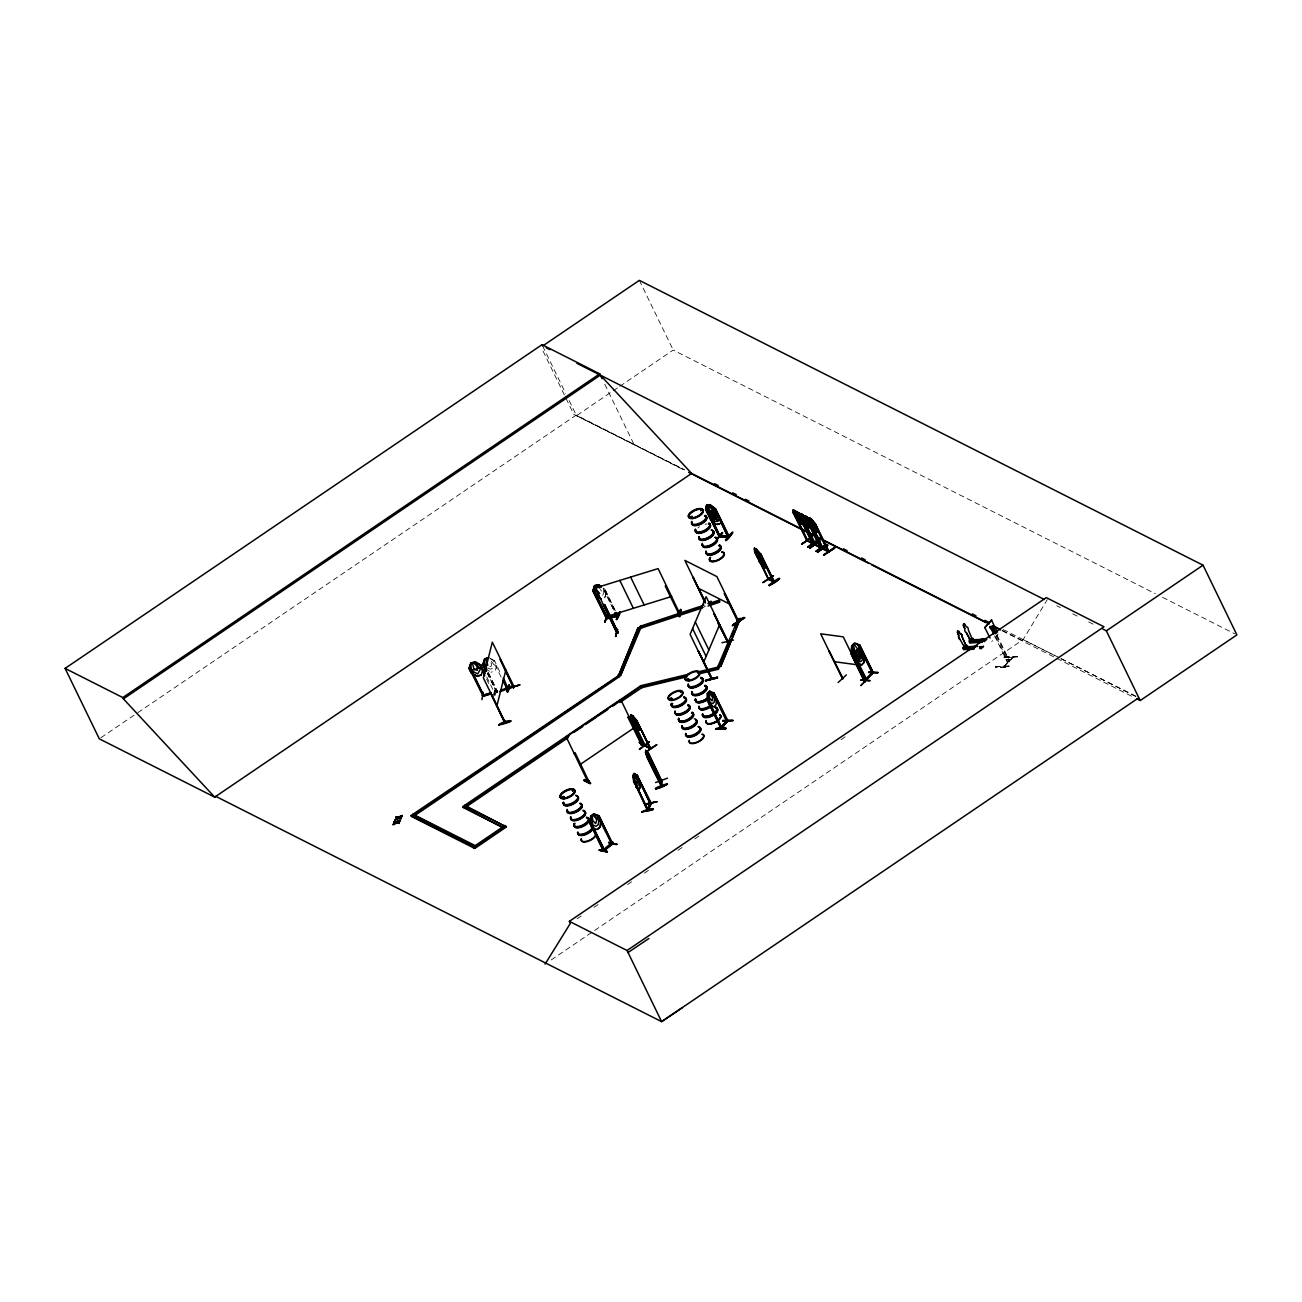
<?xml version="1.0" encoding="UTF-8"?>
<svg xmlns="http://www.w3.org/2000/svg" width="1302" height="1302" viewBox="0 0 1302 1302"><rect width="100%" height="100%" fill="white"/><g stroke="black" fill="none" stroke-linecap="round" stroke-linejoin="round"><path stroke-width="0.75" stroke-dasharray="5 3.75" d="M501.075 676.991L493.214 661.009L494.581 660.765L501.303 674.924M981.448 649.193L979.527 648.542L981.724 646.004L983.547 645.955L983.189 647.159L979.218 647.289M493.409 695.48L495.069 688.791L494.288 692.159M494.076 694.226L495.281 689.376M494.321 695.87L495.834 689.116M484.979 668.903L491.049 672.011M494.532 661.058L488.592 657.673L494.581 660.765M496.794 665.403L495.004 671.002L491.033 672.206M495.281 695.122L497.104 688.888M497.608 692.029L496.42 692.387M496.176 691.329L497.169 690.776M604.681 597.927L606.341 592.703M606.52 592.638L604.714 597.846M602.745 595.323L603.933 592.117L602.338 588.797M981.952 648.38L979.657 648.787L981.724 646.004M983.515 646.834L979.267 646.817M604.226 588.358L603.314 588.276M551.251 959.916L1023.128 639.607L1047.28 599.652M981.35 648.477L983.547 645.955M981.464 648.721L983.97 646.264L979.739 646.476M1004.168 666.168C1030.126 642.504 993.231 671.978 1009.001 666.006C1006.039 669.358 983.384 666.315 1004.168 666.168L1012.484 657.477M1003.858 657.168L1017.692 656.892L1004.135 657.738M995.721 667.438C1007.146 663.711 1019.515 668.024 995.444 666.852M1006.267 660.179L1008.969 659.382L1009.815 661.123L1007.113 661.921L1006.267 660.179L1008.969 659.382M495.997 691.134L497.055 690.776M496.599 692.127L487.306 672.955M701.273 608.799L706.221 605.576M100.97 737.681L136.205 713.773M137.882 712.633L576.216 415.11L684.413 469.778L573.791 414.345L541.99 348.871M569.153 400.56L576.493 415.696L611.517 391.918M613.177 390.795L618.173 387.394M619.85 386.271L673.199 350.059L1155.33 593.679M577.079 918.805L583.801 914.248M593.891 907.396L600.613 902.823M627.515 884.579L634.237 880.006M644.327 873.154L651.049 868.597M677.951 850.336L684.673 845.763M694.763 838.927L701.485 834.354M841.043 739.634L847.765 735.077M497.152 691.053L497.478 692.143L488.299 672.857M489.861 666.673L491.147 666.282L491.619 664.166L490.675 662.213M998.162 633.976L991.782 641.56M979.69 646.313L983.661 646.183M979.299 646.98L983.498 646.834M1004.216 656.81L1017.415 656.322M1004.46 657.315L1017.041 656.729M1007.113 661.921L1009.18 661.855L995.607 633.928M487.778 667.91L490.366 669.13L492.937 668.365L494.207 664.964L488.559 657.884M1023.128 639.607L1059.323 657.754M1061.13 658.666L1137.118 696.749M1162.588 597.341L1235.093 633.976M1056.768 605.788L1060.316 607.578M1072.718 613.844L1079.797 617.408M1088.651 621.884L1095.731 625.465M1003.158 629.517L1059.193 657.835M1061 658.747L1138.534 697.937M1002.035 630.282L1022.005 640.372M576.493 415.696L683.159 469.583M1002.361 630.884L1054.962 657.461M1056.768 658.373L1134.758 697.791M997.006 635.034L1009.701 661.172L1007.781 661.237L995.932 636.841M994.533 635.734L1007.227 661.872M639.347 280.353L673.199 350.059M604.763 384.236L634.204 444.845M542.657 345.99L565.621 393.285M615.341 610.687L604.34 588.032L615.228 610.931M604.161 590.018L614.316 610.931M603.2 588.52L614.202 611.175M600.466 589.236L601.41 591.173M488.364 672.629L497.738 691.997M487.241 673.183L496.648 692.387M486.769 676.959L493.523 690.906M486.541 679.026L489.08 684.25M697.921 527.961A8.04 3.515 -25.9 0 1 699.451 526.773M705.049 524.267A8.04 3.515 -25.9 0 1 706.84 523.974"/><path stroke-width="1.5" d="M504.802 721.064L504.151 721.943L504.867 721.08M513.427 687.749L514.176 686.935L513.46 687.782L500.131 659.235L513.525 687.716M727.379 721.08L713.968 692.973L709.606 691.085L707.36 693.657L707.295 700.606L720.982 728.502L727.606 720.917M709.606 704.919L713.919 706.921L716.165 704.349L716.035 697.449M794.318 513.688L793.309 509.766L793.341 513.2L793.227 509.635L795.278 510.775L798.256 515.69L799.851 520.979L795.929 517.008M805.173 517.382L801.072 513.59L803.79 522.965L799.867 519.01M807.712 522.948L807.696 524.918L803.79 520.946M594.038 590.555L592.947 590.994L594.005 590.734M470.282 667.975L483.937 696.082L470.315 668.186L469.257 668.512L470.038 667.926M484.035 663.971L483.009 664.476L486.395 671.441M970.381 639.184L973.066 638.55L973.652 639.754L971.455 642.293L970.869 641.072M859.678 644.913L858.376 645.483L859.678 644.913L873.333 672.743M859.287 644.881L861.501 649.226L861.127 656.127L858.653 658.698L853.884 656.794L851.736 652.367L852.11 645.434L854.682 642.862L859.45 644.75L873.235 672.825L865.732 680.295L852.273 652.335C848.139 645.255 857.758 638.745 859.662 649.421L859.271 653.734L857.611 655.378L854.698 654.385L852.208 645.499M861.598 664.85L856.944 663.109L854.698 658.682L855.17 651.732L853.331 645.239L854.161 644.409L862.721 655.736L862.331 660.033L860.671 661.693L857.758 660.7L855.268 651.814L857.758 649.324L862.347 651.179L864.463 655.524L863.991 662.36L861.517 664.996L857.009 662.995M861.403 649.226L861.224 656.127M705.603 680.165C741.88 670.79 681.288 687.57 717.125 677.333M970.511 639.347L970.234 639.249M710.99 678.277L711.738 677.577M712.178 678.619L698.214 650.772L711.738 678.651M727.704 642.049L713.935 613.73L727.916 641.56L727.183 642.309L727.151 641.17M963.626 649.731L963.187 647.891L965.482 648.803M965.4 647.419L975.328 647.11L965.661 647.338L965.221 645.564M971.504 641.853L969.225 640.942L969.599 642.814L981.578 642.391M641.805 812.188C650.902 806.036 662.409 809.584 641.919 811.764M590.701 822.392L604.584 850.499L591.059 822.522L589.969 823.124L590.831 816.37L593.81 813.962L598.936 820.39L598.22 824.638L596.218 826.249L592.98 825.208L590.636 816.289L589.822 823.173L591.889 827.584L597.162 829.569L600.238 827.063L601.133 820.195M593.728 813.945L598.904 815.882L597.748 816.452L612.038 844.461L612.298 842.785L612.786 843.81L598.904 815.752L593.728 813.783L590.636 816.289M597.146 829.407L600.059 826.982L600.938 820.211M701.811 607.058L637.996 627.955L618.417 675.933L620.647 675.396L640.438 626.164L703.943 605.17M640.438 626.164L640.649 628.296L620.647 675.396M647.029 809.502L650.186 803.497M650.479 804.197L637.248 775.504M650.544 804.083L636.808 776.269M650.447 803.122C653.132 800.73 647.875 810.674 648.07 810.332L634.676 781.9L633.797 782.714L632.918 775.878L634.074 773.453L637.378 775.471L633.96 773.486L632.984 775.959L634.416 781.493L647.778 809.893M708.011 606.032L719.55 602.208L719.339 600.076L709.704 603.249M719.55 602.208L719.339 600.076M963.48 624.586L963.48 625.676M963.561 646.28L964.408 648.168M728.225 535.968L727.541 535.985M618.206 632.674L617.018 633.049L603.526 604.942L604.584 604.6L618.206 632.674L617.734 631.405L616.448 631.828M618.076 632.707L604.584 604.6M617.653 629.647L615.537 636.499L617.49 629.582M617.36 629.061L616.025 636.222M666.298 585.77L665.241 586.095L678.895 614.007L679.823 613.714L658.128 568.6L595.307 587.999L616.92 633.114M678.7 613.795C682.329 613.144 676.698 611.094 678.651 614.023M678.293 612.705L678.781 613.974L679.774 613.421M679.058 616.22C683.664 601.052 677.17 615.553 679.921 616.611L681.369 609.938L680.441 609.596M679.27 616.806L680.848 610.052M561.943 797.247L562.903 797.784M562.545 797.866L562.366 796.873M562.838 797.703L564.01 797.133L562.92 797.345M572.359 790.786L573.629 790.216M691.753 516.52L690.841 517.268M691.704 517.301L692.192 516.487M700.769 510.514L701.55 510.303M671.702 699.141L670.074 699.76L670.367 698.507M671.865 698.669L670.563 699.548M680.425 692.387L681.125 691.557M687.602 679.546L686.659 680.1L688.286 679.481M687.472 680.197L688.774 679.009L687.407 678.895M698.051 672.922L697.612 672.45M698.393 672.402L697.465 672.467M722.089 727.737L721.389 728.469L707.865 700.541L708.451 699.858L721.487 727.834M726.728 720.738L727.492 719.925L727.297 721.731L713.415 693.803M721.568 726.646L720.527 727.33L721.324 728.502L727.997 720.934L713.919 693.103M661.4 779.833L661.839 780.988L648.217 752.54C637.541 743.312 662.23 785.822 661.432 786.62L661.416 785.936M647.891 758.675L648.298 757.959L661.839 786.457L645.89 752.279M469.045 668.561L471.178 673.069L477.248 676.275L481.235 675.038L482.879 669.407M472.48 663.288L473.765 662.881L476.906 666.25L477.378 670.318L473.993 669.391L472.496 663.206M471.308 672.906L477.264 676.194L481.252 674.973M484.8 675.771C479.787 665.517 481.805 665.159 474.823 661.709L470.803 663.011L469.029 668.642C473.326 655.72 468.964 668.072 472.707 671.36L477.736 673.931L480.422 668.984L474.823 661.709L480.877 664.98M479.771 665.11L480.845 664.769L485.011 673.704M469.306 668.284L482.993 696.049M483.156 692.469L481.903 699.662M490.952 693.071L482.196 695.447M504.72 722.887L491.326 694.405L505.274 722.659M498.926 725.068C503.89 719.16 523.388 719.306 498.926 725.035M514.127 687.049L513.525 686.496M713.203 517.919L707.735 513.623L705.586 509.212L706.693 504.737L710.062 504.72L715.465 508.984M728.42 536.57L729.234 536.603L715.579 508.757L714.163 508.74L715.351 509.033L728.99 536.912L719.355 537.042L705.668 509.115L706.774 504.655L708.923 512.532L712.34 515.136L714.472 515.104L715.303 512.451L710.062 504.606M709.753 511.051L713.057 511.116L716.751 515.446L718.362 518.766L717.532 521.418L715.4 521.451L711.982 518.847L708.125 505.404L709.199 505.404C709.541 508.984 728.257 523.567 713.057 511.002L709.753 511.051L708.793 515.559M719.306 524.234C711.185 524.104 723.814 526.122 720.478 519.758L718.281 515.511M484.588 658.942L488.592 657.673L484.588 658.942L482.814 664.557L486.46 671.214M485.093 668.821L482.83 664.476M487.55 658.763L486.248 659.235L487.778 665.322M496.908 705.814L505.86 670.042M503.044 678.179C504.346 678.423 509.814 693.608 506.494 687.928C512.191 687.196 500.603 691.964 499.561 691.443M506.527 688.498L519.758 685.031M506.983 688.953L502.832 680.246M501.042 690.158L507.634 687.619M507.096 691.492C508.105 681.548 511.442 683.745 508.024 691.867C504.639 693.494 513.053 675.592 507.373 692.078M758.464 551.804L757.894 553.871L754.379 549.802M650.87 802.439L649.975 803.171L650.43 802.406M651.358 803.464L637.231 775.618M587.397 780.777C588.927 779.686 589.464 781.281 587.837 781.802L566.175 736.899L620.842 699.792L642.553 744.728M642.521 744.711L641.951 743.426L641.512 745.037M642.195 743.588L640.877 744.207L641.365 745.216L641.837 743.507M642.602 744.646L641.642 745.314L627.938 717.256L629.061 716.735L627.938 717.256M592.98 590.913L594.64 585.688L598.35 584.891L601.003 587.495M482.961 664.557C486.915 651.749 482.814 664.036 486.492 667.291M981.415 640.568L980.455 641.04L980.634 640.047M980.243 640.796L981.61 639.933M661.351 786.082L647.566 757.764C648.184 760.189 645.499 751.4 645.564 752.312C667.828 737.892 651.537 747.136 645.548 752.393M661.904 786.31L661.888 780.435M957.572 631.21L958.646 635.474A2.864 1.839 88.1 0 0 960.127 639.477L964.912 648.087L963.024 648.087M970.234 639.347L969.29 639.201L970.283 641.235M715.856 729.071C724.254 724.449 733.531 730.78 716.116 728.55M725.702 728.762L715.856 728.957M725.963 728.404L716.1 728.681M866.074 678.521L864.919 679.27L865.96 678.602M872.128 672.467L872.828 671.718L871.966 672.548M963.903 649.438L971.569 649.47M969.681 642.504L981.854 642.032M727.509 641.528L718.02 623.316M733.465 640.079L721.926 642.732M392.895 824.329C393.09 824.41 397.582 821.269 399.486 822.913M396.231 822.848C392.911 823.076 393.79 820.276 396.687 821.839C400.219 818.812 402.155 820.976 397.484 822.587M394.848 819.755C395.043 819.837 399.535 816.696 401.423 818.323M398.184 818.258C394.864 818.486 395.743 815.687 398.624 817.265C402.172 814.222 404.092 816.387 399.421 817.998M394.197 822.506L394.148 821.399M396.15 817.933L396.101 816.81M399.258 823.45L399.193 822.327M397.191 822.001L400.202 819.967M401.195 818.86L401.146 817.737M399.144 817.412L402.155 815.377M612.9 706.107L641.87 685.47L689.035 674.094M619.996 702.445L641.707 687.716L641.87 685.47M703.65 662.246L719.648 624.569M700.655 673.492L718.346 669.228L718.086 666.103L738.088 619.003L740.317 618.466L720.738 666.445L698.848 671.718M718.346 669.228L730.048 639.803M731.578 636.173L733.889 630.738M735.435 627.125L737.729 621.689M720.738 666.445L740.317 618.466M599.717 593.484L596.723 590.115L596.153 585.965M596.104 586.046L597.406 585.672M598.35 584.891L601.378 586.453M600.954 598.855L594.998 595.323L600.971 598.725M607.22 617.49L605.951 617.799L607.106 617.262M604.763 622.177L607.871 615.097M604.909 622.242L607.79 614.56L604.584 621.721M607.464 617.539L617.392 615.114M616.269 615.407L617.132 615.244M615.162 612.672L616.822 616.448L615.049 612.917M617.002 619.41C625.009 605.544 615 614.511 616.92 619.361M869.703 680.913C858.343 679.904 856.635 679.725 870.029 680.49M633.895 774.967L637.036 779.931L637.134 783.186L634.969 780.337L634.025 774.95M634.286 781.981L647.485 810.593L650.919 803.415M637.345 775.618L637.736 775.536M635.962 787.026L639.363 789.142L640.519 786.717L639.526 779.898L640.324 786.668L639.233 789.175L636.076 786.994M645.564 804.197L656.989 801.739L645.629 804.229M650.577 803.399L647.517 809.063M639.38 742.417L650.479 749.024L636.678 720.592L650.365 749.008M649.779 748.78L649.893 747.413L650.87 748.731L636.678 720.592M738.169 620.403L716.897 576.591L684.868 560.397L705.456 602.924M768.229 578.641L768.603 578.365M768.424 578.967L774.576 582.059L760.938 554.196L756.364 549.102L761.1 557.354L761.068 559.323C758.252 559.128 751.124 545.75 756.511 549.118M514.192 687.017L492.319 642.163L483.368 677.935L505.209 722.675M806.524 540.053L807.972 541.079L806.98 539.744M801.886 521.337L812.953 544.008L807.305 540.737M812.464 542.999L812.285 543.683M814.971 544.236L814.661 543.666M811.781 528.514L821.188 547.67L815.215 544.708M822.864 548.191L823.255 547.914M823.157 547.914L823.271 548.63M823.124 549.216L814.336 529.768M827.6 550.648L828.593 550.6L827.535 550.551M858.409 645.255L872.617 673.492L872.177 672.385M599.408 849.718C623.804 854.844 582.336 847.407 607.074 851.443M842.361 677.675L842.931 678.651L828.935 650.756L842.866 678.651M864.186 680.93L865.098 681.613L843.257 636.841L820.699 633.814L842.557 678.944M701.452 509.668L700.769 510.661M562.545 797.231L563.343 796.645L563.05 797.605M572.375 790.558L572.766 790.656M686.903 679.237L686.951 680.083M687.456 679.058L688.123 679.709M688.644 679.335L688.074 679.986M720.576 727.33L726.532 721.048M727.899 721.015L726.972 721.617M963.464 624.26L964.538 623.853M590.424 782.714C576.037 776.61 591.417 780.826 590.197 783.625L584.126 780.533L590.766 783.234M590.18 783.609L584.11 780.614L584.403 779.67M872.486 671.686L872.845 672.808L865.521 680.116M866.465 679.611L852.322 651.277L866.497 679.611L866.221 678.733M871.656 672.532L872.812 671.702M651.016 804.034L637.427 776.171M648.005 810.349L634.367 782.551M863.763 680.881L864.772 681.923L851.085 653.734L864.674 681.939M773.583 582.108L767.578 578.381L768.587 579.13M644.409 746.03L630.852 718.102C631.926 723.863 648.494 739.65 633 722.529M645.466 746.079L632.674 719.957M815.849 544.968L806.443 525.813M820.146 547.751L808.347 523.258M588.65 780.988C587.528 782.941 586.291 779.849 588.26 779.898M964.261 648.184L963.936 645.369M969.225 640.942L970.95 641.137L966.296 632.528A2.864 1.839 88.1 0 1 964.815 628.524L963.334 625.692L963.968 623.821M964.782 648.087L966.377 646.41L962.324 637.085A2.864 1.839 88.1 0 0 960.258 633.781L959.037 631.275L957.605 630.965M964.831 648.038L965.417 649.242L967.614 646.72L967.028 645.499L967.337 646.671M970.381 641.935L969.648 642.342L972.415 639.445L968.362 630.135A2.864 1.839 88.1 0 0 966.279 626.832L964.928 624.325M984.817 627.629L991.603 620.029L984.817 627.629L990.09 638.078M989.846 627.271C992.401 627.336 987.811 626.734 991.034 628.817L993.735 628.003L992.856 626.197L990.155 626.994L992.856 626.197M981.317 639.266C977.037 645.58 980.731 637.736 983.238 639.445M983.124 639.201L980.927 641.74M982.538 641.691L984.735 639.152L986.542 639.103L984.361 641.626M709.199 692.631L709.557 698.084L712.08 700.899L712.682 697.547L709.313 692.631M713.203 693.331L726.874 721.764M707.523 700.557L708.451 699.858M713.187 693.738L714.001 693.12M722.919 720.885L733.091 720.364L722.626 720.445M726.874 721.031L720.982 726.809L721.715 727.672M705.586 509.212L719.599 536.782L729.12 536.619M709.997 504.802L715.579 508.757M718.997 535.757L720.348 537.026L706.937 508.887M707.735 513.623L713.203 517.805L716.393 517.757L717.483 513.379L716.425 517.952L713.203 517.805M709.785 511.247L711.738 512.842L712.796 512.825L712.991 511.198M711.12 511.8L712.259 511.702L715.172 515.462L715.872 519.14L712.926 517.447L711.185 511.719M708.581 515.608L710.827 519.986L716.198 524.315M716.784 538.914L722.512 532.534L717.109 539.435M716.572 539.451L722.236 533.104M716.93 539.37L722.659 533.023M720.234 537.026L712.015 519.335M727.785 535.936L719.99 536.294M714.7 508.773L728.046 536.994L714.375 508.773M725.409 539.988C740.626 521.646 727.818 541.111 725.8 540.493M725.702 540.574L732.554 532.876M679.432 612.64L678.407 612.965M483.481 695.024L483.839 696.131M690.109 517.708L690.548 516.731M690.727 517.594L691.053 516.389M573.238 790.574L572.685 790.949M671.181 698.344L669.944 699.093L671.425 698.409M670.514 699.158L671.506 698.621L670.709 698.311M604.095 849.409C598.285 853.754 626.311 830.237 604.421 850.255M611.989 844.445L611.159 843.354M612.624 843.94L603.9 851.003M856.391 651.537L857.221 650.707L859.857 653.685L860.801 655.622L860.004 658.975L858.327 658.112L856.293 651.537M861.615 664.996L864.186 662.441L864.365 655.524M868.564 672.467L878.134 672.532L868.987 672.06M865.293 679.253L872.112 672.841M606.048 617.555L606.553 618.564M838.114 682.525L846.349 674.908M860.752 685.552L868.808 677.463L860.98 685.552M727.053 719.99L726.386 720.755M617.539 631.73L616.513 632.088M679.839 613.649L679.367 612.396M508.187 688.839L519.872 684.819L507.731 688.205M592.036 816.11L593.11 815.329L595.828 818.291L596.772 820.244L595.632 823.548L592.849 820.699L592.117 816.126M612.51 843.712L603.412 851.02L589.871 823.124L591.059 822.522M611.126 843.338L612.021 842.703M608.831 842.833L616.888 844.217M872.666 673.411L858.994 645.597M865.928 680.132L865.439 679.123M692.029 517.252L690.418 517.708M680.539 692.094L681.125 691.818M593.842 590.766L607.708 618.515L594.168 590.408M617.148 615.211L617.897 616.139L616.074 612.672M612.249 843.842L599.148 815.98L598.057 816.582M704.903 602.663L693.087 577.339L704.935 600.889M693.64 577.616L692.729 577.583M755.99 549.444L759.603 556.865L756.527 552.569L755.339 549.118L756.104 549.363M760.938 554.196C768.115 572.668 753.598 553.578 754.981 551.267L768.619 579.715M757.797 554.489L762.175 562.171M765.185 567.607L763.07 559.827L758.936 554.392M756.983 556.947L756.885 553.383L759.082 561.292L765.267 567.737L763.184 566.63M708.272 603.265L711.217 601.247L708.239 603.656M765.267 564.238L765.267 567.737M708.451 603.705L711.397 601.703M724.221 593.5L737.713 621.493C716.849 637.264 765.836 603.233 733.498 625.025M762.826 582.499L773.29 575.63M768.961 585.135C786.733 571.269 778.856 582.368 769.026 585.2M769.222 585.591L779.507 578.706M769.303 585.688L779.475 578.674M733.205 624.504L737.55 621.493M743.393 617.506L740.464 619.492C749.822 613.942 735.663 623.87 733.417 624.927M630.705 714.896L632.805 715.791L630.705 714.896L631.812 718.753M575.11 753.109L574.182 753.744L575.321 753.207L588.813 781.2M632.3 716.116L635.913 723.538L632.821 719.241L631.633 715.791L632.414 716.035M632.674 715.774L636.955 721.113L636.157 720.608M637.231 720.869L632.691 715.872L637.41 724.026L637.362 725.995L633.423 722.057M639.103 725.539L639.119 729.039L630.607 714.765L630.819 718.248L645.076 746.355L644.36 745.346M649.454 747.966L639.282 742.417L640.096 742.563M639.38 749.268L649.405 741.831L639.477 749.399M639.575 743.003L649.665 747.429M214.781 797.182L99.294 738.82L65.1 668.398L542.023 344.688L599.717 373.837L602.126 378.784M65.1 668.398L122.795 697.563L599.717 373.837M122.795 697.563L123.43 698.865L600.352 375.139L1044.334 599.506M123.43 698.865L214.7 797.133L691.622 473.423L989.341 623.87M798.224 517.138L798.386 518.505L794.236 510.677M798.272 515.69C794.562 503.174 800.225 523.778 794.79 511.084L794.122 510.742M797.963 512.809L798.728 513.069C803.725 519.319 804.929 529.751 800.958 513.655C806.573 515.641 806.15 524.413 811.699 526.952L810.072 521.581L807.012 516.829L804.848 515.787L807.191 523.599M802.195 517.675L799.086 512.744M795.555 517.464L801.707 523.925L799.526 522.883M799.412 516.097L795.148 510.742L797.329 513.379M805.45 525.878L802.081 514.615M801.072 513.59L801.218 516.992M804.848 515.787L804.994 519.189M796.938 511.784L803.236 518.163L805.189 522.59M805.857 516.813L809.128 521.174M801.479 520.458L801.593 524.006M801.446 520.605L798.061 512.744M806.996 516.731L804.929 515.918L806.166 519.677M815.28 530.777L817.444 531.834L815.296 530.874C813.262 529.849 804.701 515.706 811 518.57L815.443 523.762L829.081 551.625L822.994 548.484M809.063 517.675L810.072 521.581M807.256 520.051C811.471 528.596 804.034 528.677 809.437 527.945M813.213 526.513L813.327 530.077L810.641 518.896M811.683 524.901L815.589 528.872L813.994 523.583L811.032 518.668L808.851 517.61M810.983 522.248L806.882 516.813M815.443 523.762L814.515 523.746M810.918 518.733L815.15 523.99L814.222 523.404L828.105 551.674M811.374 528.872L807.142 523.616L813.441 529.995M817.33 531.9L817.217 528.352L817.249 531.769M817.298 528.417L815.003 524.088M815.296 530.874L813.343 528.026M801.902 544.22L812.139 537.254M811.927 542.95L807.614 540.346M686.903 676.812L641.707 687.716L640.112 686.252L462.763 806.622L463.187 807.5L465.188 806.15L464.765 805.271L506.397 826.965L474.774 848.448L411.432 816.435L411.009 815.573L620.224 674.534M807.728 546.791C828.267 531.834 813.343 545.652 808.054 547.345M411.432 816.435L413.418 815.085L412.994 814.222L475.165 845.633M619.166 675.657L414.166 814.808L414.589 815.67L619.589 676.535L617.994 675.071M808.005 547.377L818.584 540.558M819.821 540.737L809.844 548.272M809.73 548.158L820 541.193M821.123 547.654L819.658 546.742M815.833 551.185L826.119 544.285M816.126 551.397L826.396 544.464M817.412 552.064L827.877 545.115L817.396 551.999M828.137 550.86L823.352 548.24M823.499 554.717C843.045 543.862 836.323 544.513 824.02 555.352M823.727 555.14L834.338 548.484M569.479 735.581L465.921 805.857L466.344 806.735L568.225 737.583M573.743 732.456L582.84 726.516M585.428 724.53L596.186 717.451M597.113 716.588L607.888 709.509M579.715 764.779L634.383 727.672M411.009 815.573L474.351 847.569L505.973 826.103M569.365 921.344L1046.287 597.618L1103.982 626.783L627.059 950.493L569.365 921.344L570.357 923.378L545.099 964.098M1102.81 629.045L1106.358 630.835L1203.048 565.198L1236.9 634.904L1140.194 700.541L1136.581 698.702M1138.534 697.937L661.611 1021.647L215.823 796.385L214.7 797.133M628.052 952.527L648.884 938.498M682.443 1007.602L661.611 1021.647L627.059 950.493M721.65 727.753L708.109 699.858M727.655 535.643L728.876 536.961M588.471 781.037L588.618 780.289M588.113 781.688L587.121 780.679M690.63 516.845L692.322 516.568M484.018 664.183L486.606 669.374M395.124 820.325L398.705 818.421M393.188 824.915L396.752 822.994M402.432 815.963L398.624 817.265M400.479 820.553L396.687 821.839M719.697 536.033C717.565 535.187 721.959 536.717 719.762 536.701M728.502 535.887L720.218 536.033M603.249 850.108L603.835 851.085L590.229 823.189M562.513 796.743L563.701 796.678M563.196 797.866L562.09 797.963M617.197 632.707L618.092 632.463M981.203 640.682L980.373 640.844M812.139 542.413L812.871 543.422M645.727 750.326L646.02 752.231M646.02 751.563L649.503 759.701L648.673 758.675M652.107 763.444L649.942 756.983L651.96 765.413M661.27 779.393L661.351 781.184L647.794 752.556L661.351 781.119M667.503 778.173L655.573 782.535M661.481 785.057L661.009 780.451M667.291 783.706C644.018 790.9 660.781 789.842 667.308 783.788M655.687 789.11L667.535 784.292M617.62 616.269L606.537 618.841M868.597 672.304L877.711 672.939M640.861 627.027L681.272 613.665M696.668 608.587L702.429 606.667M712.064 603.493L717.825 601.589M709.509 604.519L719.127 601.345M702.234 607.936L640.649 628.296L640.226 627.418M603.477 605.17L604.535 604.828M671.067 698.621L670.367 699.141M563.18 796.726L562.383 797.508M608.831 615.879L671.669 596.479M470.103 670.856L481.952 667.194M606.813 618.434L617.994 615.895L616.188 612.428M482.489 695.073L483.416 694.829M483.677 695.073L491 692.843M482.847 696.163L491.359 693.559M491.31 693.803L482.912 696.391M498.959 724.661L510.709 720.999M644.767 745.786L648.591 747.673M823.238 549.249L813.799 529.491M828.088 550.925L828.69 551.902L814.906 523.485M981.09 639.835L981.903 639.998M608.864 842.671L616.464 844.656M718.086 666.103L720.315 665.566M644.262 685.861L652.123 683.957M656.045 683.013L679.628 677.333M699.272 672.581L718.932 667.845M641.284 686.838L686.48 675.933M698.279 673.085L717.923 668.349M594.477 585.672L598.399 584.679L601.296 586.616M645.141 804.05L656.94 801.69M641.902 811.83L653.36 809.291M690.874 517.22L690.402 517.87M563.131 796.547L564.043 796.97L563.294 796.547M963.594 626.002L964.815 628.524M957.426 632.967L958.793 635.474A2.864 1.839 88.1 0 0 960.258 639.477L960.127 639.477M966.296 632.528L970.804 641.137M960.258 633.781L960.111 633.797A2.864 1.839 88.1 0 1 962.194 637.101L966.377 646.41M971.243 638.615L973.066 638.55M986.672 639.331L971.552 639.77L969.697 641.902L982.033 641.626M971.862 639.982L986.021 639.445M971.39 640.307L985.744 639.803M970.95 640.454L969.974 638.419L970.446 641.219M971.438 640.47L985.598 639.966M971.357 640.779L985.305 640.291M969.632 642.342L982.001 641.886M965.042 645.759L967.028 645.499M977.102 646.15L975.393 646.459M965.514 646.72L977.704 646.378M974.042 646.589L966.051 646.931M965.319 647.729L975.312 647.371M974.221 648.64L963.659 648.868L963.187 647.891M973.994 648.917L963.61 649.307L971.601 649.193M707.36 693.657L709.736 691.248L714.44 697.66L714.261 701.957L712.812 703.617L710.095 702.624L707.458 693.738L707.865 700.541M722.838 720.869L732.717 720.771M705.83 509.163L706.693 509.147M671.686 698.295L671.995 698.458M661.383 786.554L661.416 780.305M857.66 649.324L856.928 652.66L855.072 651.732L857.741 649.177L862.412 651.065M834.24 661.693L856.781 664.72M395.873 817.347L397.907 817.689M393.92 821.936L395.954 822.262M396.378 817.396L400.918 818.274M394.425 821.969L398.965 822.864M773.502 581.294L774.185 582.352L760.384 553.92M812.839 544.041L799.656 517.578M608.555 842.248L616.969 844.249M754.395 548.223L756.397 549.2M754.851 552.373L760.97 555.384M758.854 554.571C753.825 551.283 760.889 564.417 763.639 564.629L763.672 562.643L758.968 554.489M774.023 580.952L768.782 578.723M1203.048 565.198L639.347 280.353L542.657 345.99L542.023 344.688M546.254 347.813L549.867 349.636M576.916 363.307L598.546 374.244M797.036 511.914L799.005 512.907M714.521 483.677L718.151 485.5M732.668 492.84L736.314 494.679M745.379 499.268L749.008 501.091M843.419 548.793L847.049 550.632M861.566 557.972L865.195 559.811M972.301 613.926L975.93 615.765M985.012 620.354L988.641 622.193M994.777 626.62L1000.229 629.371M688.612 472.333L868.157 563.066M871.787 564.905L986.037 622.633M993.296 626.311L1000.554 629.973M827.649 545.05L817.737 552.227M815.459 544.285L820.797 547.963L809.746 525.276M807.256 540.59L813.343 543.683M820.732 547.93L814.792 544.92L804.701 524.039M828.625 551.885L822.701 549.005L813.441 529.735M698.393 588.276L730.438 604.47M619.589 676.535L618.417 675.933L637.996 627.955M641.707 687.716L640.112 686.252M466.93 807.028L506.397 826.965M462.763 806.622L503.239 827.73L463.187 807.5M415.192 815.98L473.814 845.6M636.027 784.813L638.045 785.887L638.273 780.11L633.993 773.632M598.969 595.226L596.43 593.858C592.866 590.734 596.609 578.674 592.801 590.978L606.667 618.792L593.126 590.652M649.356 761.035L650.609 762.354L649.307 757.032L645.597 750.375L647.68 753.256L648.217 752.54M600.352 375.139L691.622 473.423M597.358 585.754L599.441 588.081M649.861 763.07L652.139 765.511M813.229 543.666L803.936 524.576M806.98 541.046L793.374 513.053M757.731 557.207L759.815 559.925M759.033 561.308L763.216 566.728M802.992 514.681L807.142 520.116L805.971 516.731M798.972 512.809L803.236 518.163M803.253 521.484L807.517 526.854M803.497 524.966C786.538 497.022 806.638 535.968 805.303 522.525M761.507 561.846L757.91 554.408M812.009 524.039L814.141 526.399L810.528 518.977M808.103 522.135L810.235 524.494L810.072 523.127M804.115 520.084L806.247 522.46L806.084 521.077M800.209 518.131L802.341 520.507L802.162 519.124M802.634 515.022L805.141 519.14M1106.358 630.835L1140.194 700.541M991.392 620.045L997.527 632.235M992.775 626.327L996.16 633.293M992.222 626.929L995.607 633.928M990.789 626.262L994.24 633.358M990.301 627.011L993.686 633.993M972.887 638.745L973.359 639.721M805.905 525.536L815.459 545.261L806.101 526.057M796.905 518.391L807.972 541.079M793.829 512.89L807.614 541.323M851.833 652.335L865.407 680.279M773.388 575.744L763.07 582.596M759.717 553.871L773.518 582.14M761.458 563.733L768.717 579.65L754.542 551.43L754.428 548.012M738.088 619.003L738.511 619.866M724.579 593.273L737.811 620.647M727.964 641.544L706.107 596.69L690.109 634.367L711.852 679.27L698.214 650.772M695.333 622.063L708.874 649.942M692.583 628.54L706.123 656.42M630.624 577.095L644.164 604.974M619.817 580.415L633.358 608.311M507.438 687.928L507.926 688.97M484.132 663.922L486.671 669.147M491.326 694.405L505.111 722.822M474.351 847.569L474.774 848.448M957.572 632.967L957.377 631.893M652.058 763.363L652.009 765.56M708.386 523.99A8.04 3.515 -25.9 0 1 705.147 531.607A8.04 3.515 -25.9 0 1 696.033 530.386M712.699 530.842A8.024 3.499 -25.9 0 1 707.344 538.556A8.024 3.499 -25.9 0 1 699.19 536.88M711.283 529.995A8.024 3.499 -25.9 0 1 708.955 537.091A8.024 3.499 -25.9 0 1 698.718 537.449M709.444 523.811A8.17 3.564 -25.9 0 1 703.991 531.672A8.17 3.564 -25.9 0 1 695.691 529.979M709.248 523.42A8.17 3.564 -25.9 0 1 703.796 531.281A8.17 3.564 -25.9 0 1 695.496 529.572M708.955 523.03A8.056 3.515 -25.9 0 1 703.568 530.793A8.056 3.515 -25.9 0 1 695.382 529.1M704.512 515.771A8.17 3.564 -25.9 0 1 701.225 523.518A8.17 3.564 -25.9 0 1 691.964 522.281M705.521 515.722A8.17 3.564 -25.9 0 1 700.069 523.583A8.17 3.564 -25.9 0 1 691.769 521.89M705.196 515.348A8.04 3.515 -25.9 0 1 699.841 523.078A8.04 3.515 -25.9 0 1 691.671 521.402M704.659 516.292A8.056 3.515 -25.9 0 1 702.331 523.42A8.056 3.515 -25.9 0 1 692.029 523.778M711.397 530.142A8.072 3.532 -25.9 0 1 708.158 537.791A8.072 3.532 -25.9 0 1 698.995 536.57M712.878 531.086A8.072 3.532 -25.9 0 1 707.491 538.849A8.072 3.532 -25.9 0 1 699.288 537.173M720.966 546.889A8.04 3.515 -25.9 0 1 713.87 554.392A8.04 3.515 -25.9 0 1 706.677 552.308M719.029 545.912A8.04 3.515 -25.9 0 1 720.218 546.254M722.138 552.373A8.024 3.499 -25.9 0 1 722.643 557.321A8.024 3.499 -25.9 0 1 712.764 561.748A8.024 3.499 -25.9 0 1 710.55 557.565M721.926 551.918A8.024 3.499 -25.9 0 1 718.704 559.518A8.024 3.499 -25.9 0 1 709.606 558.314M718.883 545.392A8.17 3.564 -25.9 0 1 715.612 553.138A8.17 3.564 -25.9 0 1 706.335 551.902M719.908 545.343A8.17 3.564 -25.9 0 1 714.456 553.204A8.17 3.564 -25.9 0 1 706.156 551.495M719.599 544.968A8.056 3.515 -25.9 0 1 714.212 552.715A8.056 3.515 -25.9 0 1 706.026 551.023M716.491 538.556A8.056 3.515 -25.9 0 1 711.104 546.303A8.056 3.515 -25.9 0 1 702.917 544.627M714.961 537.303A8.17 3.564 -25.9 0 1 711.673 545.05A8.17 3.564 -25.9 0 1 702.413 543.813M715.856 537.27A8.04 3.515 -25.9 0 1 710.485 545.017A8.04 3.515 -25.9 0 1 702.315 543.341M713.008 531.476A8.024 3.499 -25.9 0 1 707.653 539.191A8.024 3.499 -25.9 0 1 699.516 537.531M715.156 537.71A8.17 3.564 -25.9 0 1 712.796 544.936A8.17 3.564 -25.9 0 1 702.364 545.294M722.057 552.097A8.072 3.532 -25.9 0 1 722.561 557.077A8.072 3.532 -25.9 0 1 712.617 561.52A8.072 3.532 -25.9 0 1 710.387 557.305M684.315 698.181A8.056 3.515 -25.9 0 1 684.819 703.161A8.056 3.515 -25.9 0 1 674.908 707.588A8.056 3.515 -25.9 0 1 672.678 703.389M688.042 705.879A8.04 3.515 -25.9 0 1 685.731 712.991A8.04 3.515 -25.9 0 1 675.461 713.35M692.127 712.227A8.024 3.499 -25.9 0 1 686.772 719.941A8.024 3.499 -25.9 0 1 678.619 718.265M687.716 704.968A8.17 3.564 -25.9 0 1 684.429 712.699A8.17 3.564 -25.9 0 1 675.168 711.462M688.612 704.919A8.056 3.515 -25.9 0 1 683.241 712.666A8.056 3.515 -25.9 0 1 675.054 710.99M684.185 697.66A8.17 3.564 -25.9 0 1 680.897 705.407A8.17 3.564 -25.9 0 1 671.637 704.17M683.989 697.27A8.17 3.564 -25.9 0 1 680.702 705.017A8.17 3.564 -25.9 0 1 671.441 703.764M683.68 696.895A8.04 3.515 -25.9 0 1 680.458 704.512A8.04 3.515 -25.9 0 1 671.327 703.292M687.912 705.358A8.17 3.564 -25.9 0 1 685.552 712.585A8.17 3.564 -25.9 0 1 675.12 712.959M692.257 712.389A8.072 3.532 -25.9 0 1 686.87 720.152A8.072 3.532 -25.9 0 1 678.668 718.476M692.534 712.959A8.072 3.532 -25.9 0 1 687.147 720.722A8.072 3.532 -25.9 0 1 678.944 719.046M699.874 728.143A8.04 3.515 -25.9 0 1 694.519 735.874A8.04 3.515 -25.9 0 1 686.349 734.198M701.811 734.263A8.024 3.499 -25.9 0 1 698.588 741.863A8.024 3.499 -25.9 0 1 689.49 740.643M702.787 734.182A8.024 3.499 -25.9 0 1 697.433 741.896A8.024 3.499 -25.9 0 1 689.279 740.22M699.76 727.623A8.17 3.564 -25.9 0 1 694.308 735.484A8.17 3.564 -25.9 0 1 686.008 733.791M698.36 726.89A8.17 3.564 -25.9 0 1 695.089 734.621A8.17 3.564 -25.9 0 1 685.812 733.384M696.163 720.445A8.056 3.515 -25.9 0 1 690.776 728.192A8.056 3.515 -25.9 0 1 682.59 726.516M696.033 719.941A8.17 3.564 -25.9 0 1 690.581 727.802A8.17 3.564 -25.9 0 1 682.281 726.093M695.838 719.534A8.17 3.564 -25.9 0 1 690.385 727.395A8.17 3.564 -25.9 0 1 682.085 725.702M696.261 719.794A8.04 3.515 -25.9 0 1 690.158 726.89A8.04 3.515 -25.9 0 1 681.743 726.304M694.324 718.818A8.04 3.515 -25.9 0 1 695.512 719.16M698.084 726.5A8.056 3.515 -25.9 0 1 695.756 733.628A8.056 3.515 -25.9 0 1 685.454 734.002M691.508 713.057A8.024 3.499 -25.9 0 1 689.197 720.152A8.024 3.499 -25.9 0 1 678.944 720.511M708.109 698.197A8.024 3.499 -25.9 0 1 699.207 702.169A8.024 3.499 -25.9 0 1 695.724 699.207M704.919 686.382A8.04 3.515 -25.9 0 1 701.697 693.999A8.04 3.515 -25.9 0 1 692.583 692.778M704.594 685.454A8.17 3.564 -25.9 0 1 701.322 693.201A8.17 3.564 -25.9 0 1 692.046 691.964M705.505 685.422A8.056 3.515 -25.9 0 1 700.118 693.169A8.056 3.515 -25.9 0 1 691.932 691.492M701.208 678.668A8.056 3.515 -25.9 0 1 697.97 686.3A8.056 3.515 -25.9 0 1 688.823 685.08M700.574 677.398A8.04 3.515 -25.9 0 1 697.335 685.015A8.04 3.515 -25.9 0 1 688.221 683.794M704.789 685.845A8.17 3.564 -25.9 0 1 702.429 693.071A8.17 3.564 -25.9 0 1 691.997 693.445M701.062 678.163A8.17 3.564 -25.9 0 1 698.702 685.389A8.17 3.564 -25.9 0 1 688.27 685.763M700.867 677.756A8.17 3.564 -25.9 0 1 698.507 684.982A8.17 3.564 -25.9 0 1 688.074 685.357M708.304 698.523A8.072 3.532 -25.9 0 1 699.353 702.527A8.072 3.532 -25.9 0 1 695.838 699.548M715.579 708.304A8.04 3.515 -25.9 0 1 712.34 715.921A8.04 3.515 -25.9 0 1 703.226 714.7M719.876 715.091A8.024 3.499 -25.9 0 1 714.521 722.805A8.024 3.499 -25.9 0 1 706.368 721.145M719.664 714.668A8.024 3.499 -25.9 0 1 714.31 722.382A8.024 3.499 -25.9 0 1 706.156 720.722M715.433 707.783A8.17 3.564 -25.9 0 1 712.161 715.514A8.17 3.564 -25.9 0 1 702.885 714.277M715.254 707.377A8.17 3.564 -25.9 0 1 711.966 715.123A8.17 3.564 -25.9 0 1 702.706 713.887M711.917 705.993A8.056 3.515 -25.9 0 1 702.982 709.981A8.056 3.515 -25.9 0 1 699.467 707.002M711.771 705.554A8.17 3.564 -25.9 0 1 702.706 709.606A8.17 3.564 -25.9 0 1 699.158 706.579M711.576 705.147A8.17 3.564 -25.9 0 1 702.527 709.216A8.17 3.564 -25.9 0 1 698.962 706.189M711.283 704.691A8.04 3.515 -25.9 0 1 703.226 708.581A8.04 3.515 -25.9 0 1 698.621 706.791M706.937 700.102A8.024 3.499 -25.9 0 1 695.838 701.013M719.778 714.798A8.072 3.532 -25.9 0 1 714.391 722.561A8.072 3.532 -25.9 0 1 706.189 720.885M581.245 804.603A8.04 3.515 -25.9 0 1 575.875 812.334A8.04 3.515 -25.9 0 1 567.705 810.658M584.386 811.081A8.04 3.515 -25.9 0 1 579.032 818.812A8.04 3.515 -25.9 0 1 570.862 817.135M582.971 810.267A8.04 3.515 -25.9 0 1 579.748 817.884A8.04 3.515 -25.9 0 1 570.618 816.663M579.927 803.741A8.17 3.564 -25.9 0 1 576.64 811.471A8.17 3.564 -25.9 0 1 567.379 810.235M580.627 803.301A8.056 3.515 -25.9 0 1 575.256 811.048A8.056 3.515 -25.9 0 1 567.07 809.372M577.518 796.889A8.056 3.515 -25.9 0 1 572.148 804.652A8.056 3.515 -25.9 0 1 563.961 802.96M577.388 796.385A8.17 3.564 -25.9 0 1 571.936 804.245A8.17 3.564 -25.9 0 1 563.636 802.537M575.989 795.652A8.17 3.564 -25.9 0 1 572.717 803.383A8.17 3.564 -25.9 0 1 563.44 802.146M575.696 795.278A8.04 3.515 -25.9 0 1 573.368 802.39A8.04 3.515 -25.9 0 1 563.099 802.748M579.732 803.334A8.17 3.564 -25.9 0 1 577.372 810.56A8.17 3.564 -25.9 0 1 566.94 810.934M583.345 810.983A8.072 3.532 -25.9 0 1 580.106 818.632A8.072 3.532 -25.9 0 1 570.96 817.396M592.67 829.13A8.04 3.515 -25.9 0 1 583.638 835.249A8.04 3.515 -25.9 0 1 578.348 832.58M586.828 817.965A8.17 3.564 -25.9 0 1 587.348 823.01A8.17 3.564 -25.9 0 1 577.291 827.519A8.17 3.564 -25.9 0 1 575.028 823.255M595.779 833.622A8.04 3.515 -25.9 0 1 588.699 841.125A8.04 3.515 -25.9 0 1 581.489 839.041M595.551 833.166A8.04 3.515 -25.9 0 1 588.471 840.669A8.04 3.515 -25.9 0 1 581.278 838.586M592.556 828.658A8.17 3.564 -25.9 0 1 583.394 834.875A8.17 3.564 -25.9 0 1 578.023 832.157M588.162 818.828A8.056 3.515 -25.9 0 1 582.791 826.575A8.056 3.515 -25.9 0 1 574.605 824.898M586.649 817.575A8.17 3.564 -25.9 0 1 583.361 825.322A8.17 3.564 -25.9 0 1 574.101 824.068M586.339 817.2A8.04 3.515 -25.9 0 1 583.101 824.817A8.04 3.515 -25.9 0 1 573.987 823.596M585.461 812.383A8.04 3.515 -25.9 0 1 578.381 819.886A8.04 3.515 -25.9 0 1 571.171 817.802M583.524 811.406A8.04 3.515 -25.9 0 1 584.712 811.748M592.377 828.251A8.17 3.564 -25.9 0 1 584.175 834.208A8.17 3.564 -25.9 0 1 577.583 832.857M592.036 827.844A8.04 3.515 -25.9 0 1 583.963 833.703A8.04 3.515 -25.9 0 1 577.486 832.369M714.521 518.082L713.724 520.995L713.675 517.464L710.339 514.144L713.935 516.78L714.879 514.095L714.798 517.431L718.248 520.865L714.521 518.082M858.978 652.253L859.141 656.013L856.114 655.069L859.043 657.071L859.353 661.921L859.808 657.266L862.998 658.275L859.938 656.224L859.711 651.635L859.011 652.139M705.814 680.702L717.402 677.903L705.814 680.702M619.54 612.298L616.367 619.557L619.54 612.298M599.604 850.173L607.237 851.996L599.604 850.173M800.209 515.706L800.6 517.936C793.683 506.218 803.741 528.238 801.202 519.221L804.018 522.769L800.209 515.706M808.103 519.693L808.493 521.923C801.837 510.368 811.504 532.127 809.095 523.209L811.927 526.773L808.103 519.693M760.059 557.37L760.433 559.6C753.646 548.044 763.525 569.885 761.035 560.885L763.867 564.433L760.124 557.37M811.96 536.798L801.658 544.106L811.96 536.798M504.818 825.517L473.179 846.984L473.602 847.862L505.241 826.379L504.818 825.517M692.046 517.919A8.024 3.499 -25.9 0 0 703.08 510.433A8.024 3.499 -25.9 0 0 691.964 511.344A8.024 3.499 -25.9 0 0 692.046 517.919M692.371 518.587A8.024 3.499 -25.9 0 0 703.389 511.1A8.024 3.499 -25.9 0 0 692.29 512.012A8.024 3.499 -25.9 0 0 692.371 518.587M692.159 518.212A8.072 3.532 -25.9 0 0 703.243 510.693A8.072 3.532 -25.9 0 0 692.062 511.605A8.072 3.532 -25.9 0 0 692.159 518.212M671.718 699.809A8.024 3.499 -25.9 0 0 682.736 692.322A8.024 3.499 -25.9 0 0 671.637 693.234A8.024 3.499 -25.9 0 0 671.718 699.809M672.027 700.443A8.024 3.499 -25.9 0 0 683.045 692.957A8.024 3.499 -25.9 0 0 671.946 693.868A8.024 3.499 -25.9 0 0 672.027 700.443M687 720.397A8.024 3.499 -25.9 0 0 692.355 712.666A8.024 3.499 -25.9 0 1 687.017 720.445A8.024 3.499 -25.9 0 1 678.863 718.769A8.024 3.499 -25.9 0 0 687 720.397M688.595 680.311A8.024 3.499 -25.9 0 0 699.613 672.825A8.024 3.499 -25.9 0 0 688.514 673.736A8.024 3.499 -25.9 0 0 688.595 680.311M688.904 680.946A8.024 3.499 -25.9 0 0 699.939 673.46A8.024 3.499 -25.9 0 0 688.823 674.371A8.024 3.499 -25.9 0 0 688.904 680.946M698.995 701.729A8.024 3.499 -25.9 0 0 707.897 697.742A8.024 3.499 -25.9 0 1 699.011 701.745A8.024 3.499 -25.9 0 1 695.512 698.783A8.024 3.499 -25.9 0 0 698.995 701.729M712.633 714.114A8.04 3.515 -25.9 0 0 714.944 707.019A8.056 3.515 -25.9 0 1 712.633 714.131A8.056 3.515 -25.9 0 1 702.348 714.489A8.04 3.515 -25.9 0 0 712.633 714.114M563.701 798.175A8.04 3.515 -25.9 0 0 574.752 790.688A8.04 3.515 -25.9 0 0 563.62 791.6A8.04 3.515 -25.9 0 0 563.701 798.175M564.026 798.842A8.04 3.515 -25.9 0 0 575.077 791.339A8.04 3.515 -25.9 0 0 563.945 792.267A8.04 3.515 -25.9 0 0 564.026 798.842M563.815 798.452A8.072 3.532 -25.9 0 0 574.914 790.932A8.072 3.532 -25.9 0 0 563.733 791.844A8.072 3.532 -25.9 0 0 563.815 798.452"/></g></svg>
